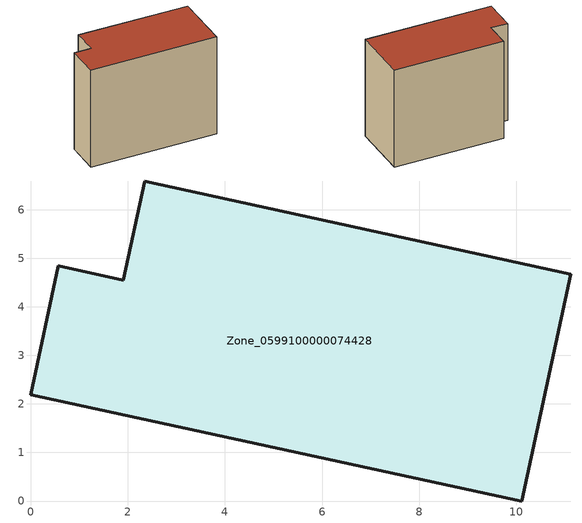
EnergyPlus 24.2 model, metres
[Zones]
Zone_0599100000074428
 floor ground (C_G): 10.11,0 0,2.19 0.57,4.84 1.91,4.55 2.35,6.59 11.12,4.67 z0
 wall outside (C_F): 1.91,4.55 0.57,4.84 0,2.19 10.11,0 11.12,4.67 2.35,6.59 1.91,4.55 z0:8.42
 roof outside (C_R): 11.12,4.67 2.35,6.59 1.91,4.55 0.57,4.84 0,2.19 10.11,0 z8.42
[BUILDING]
Pand.0599100000074428: North Axis=0; Terrain=City; Loads Convergence Tolerance Value=0.04; Temperature Convergence Tolerance Value=0.4; Solar Distribution=FullExterior; Maximum Number of Warmup Days=25; Minimum Number of Warmup Days=1
[Site:Location]
Rotterdam.The.Hague.AP_ZH_NLD Design_Conditions: Latitude=51.96; Longitude=4.45; Time Zone=1; Elevation=-4.5
[SITE:GROUNDTEMPERATURE:BUILDINGSURFACE]
18, 18, 18, 18, 18, 18, 18, 18, 18, 18, 18, 18
[MATERIAL] Thermal Absorptance=0.9; Solar Absorptance=0.7; Visible Absorptance=0.7
Name | Roughness | Thickness | Conductivity | Density | Specific Heat
G.TI.1975-1991 | MediumSmooth | 0.15 | 0.288461 | 540 | 1210
F.TI.1975-1991 | Rough | 0.3 | 0.230769 | 1920 | 840
R.TI.1975-1991 | MediumRough | 0.2 | 0.153846 | 1500 | 1000
[CONSTRUCTION]
C_G: G.TI.1975-1991
C_F: F.TI.1975-1991
C_R: R.TI.1975-1991
[ZONE]
Zone_0599100000074428: Type=1; Multiplier=1; Ceiling Height=Autocalculate; Volume=Autocalculate; Floor Area=autocalculate; Part of Total Floor Area=Yes
[ZONEINFILTRATION:DESIGNFLOWRATE]
Infil_Zone_0599100000074428: Zone or ZoneList or Space or SpaceList=Zone_0599100000074428; Schedule=AlwaysOn; Design Flow Rate Calculation Method=Flow/Area; Flow Rate per Floor Area=0.003; Constant Term Coefficient=1; Temperature Term Coefficient=0; Velocity Term Coefficient=0; Velocity Squared Term Coefficient=0
[HVACTEMPLATE:ZONE:IDEALLOADSAIRSYSTEM]
Zone_0599100000074428: Maximum Heating Supply Air Temperature=50; Minimum Cooling Supply Air Temperature=13; Maximum Heating Supply Air Humidity Ratio=0.0156; Minimum Cooling Supply Air Humidity Ratio=0.0077; Heating Limit=NoLimit; Cooling Limit=NoLimit; Dehumidification Control Type=ConstantSensibleHeatRatio; Cooling Sensible Heat Ratio=0.7; Dehumidification Setpoint=60; Humidification Control Type=None; Humidification Setpoint=30; Outdoor Air Method=None; Outdoor Air Flow Rate per Person=0.00944; Outdoor Air Flow Rate per Zone Floor Area=0; Outdoor Air Flow Rate per Zone=0; Demand Controlled Ventilation Type=None; Outdoor Air Economizer Type=NoEconomizer; Heat Recovery Type=None; Sensible Heat Recovery Effectiveness=0.7; Latent Heat Recovery Effectiveness=0.65
[ZONECONTROL:THERMOSTAT]
ThermostatControl_Zone_0599100000074428: Zone or ZoneList=Zone_0599100000074428; Control Type Schedule=DualSetpointControlType; Control 1=Thermostat_Zone_0599100000074428; Temperature Difference Between Cutout And Setpoint=0
[THERMOSTATSETPOINT:DUALSETPOINT]
Thermostat_Zone_0599100000074428: Heating Setpoint Temperature Schedule=HeatingSetpoint_Zone_0599100000074428; Cooling Setpoint Temperature Schedule=CoolingSetpoint_Zone_0599100000074428
[SCHEDULE:COMPACT]
HeatingSetpoint_Zone_0599100000074428: Through: 12/31, For: AllDays, Until: 24:00, 21
CoolingSetpoint_Zone_0599100000074428: Through: 12/31, For: AllDays, Until: 24:00, 24
DualSetpointControlType: Through: 12/31, For: AllDays, Until: 24:00, 4
AlwaysOn: Through: 12/31, For: AllDays, Until: 24:00, 1
